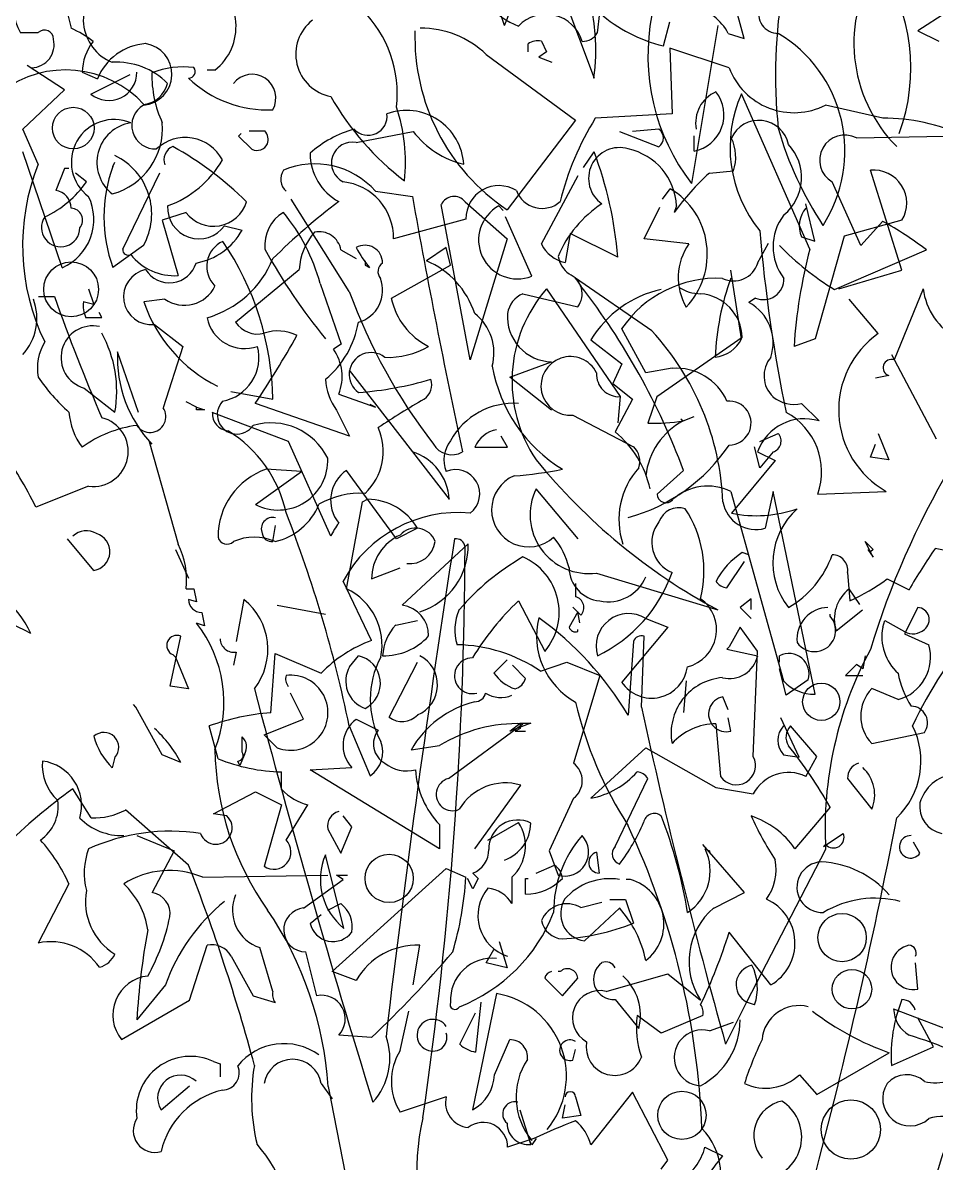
# Model space of a CAD drawing. Header units: millimetres. Extents: x 0 to 25200, y 0 to 17820.
# Drawn here: x 7180.5 to 7470.7, y 3603.2 to 3965.5 of the extents above; entities that cross this region are included whole.
import ezdxf

# ---------------------------------------------------------------- set-up
doc = ezdxf.new("R2010")
doc.units = ezdxf.units.MM
doc.header["$LTSCALE"] = 100
doc.header["$MEASUREMENT"] = 0
doc.layers.add('CO-TREE', color=251, linetype='Continuous')

# ---------------------------------------------------------------- blocks, each defined once
blk = doc.blocks.new('T-132')
at = {"layer": 'CO-TREE'}
for p, q in [((38.48, 1077.36), (30.95, 1099.95)), ((-104.13, 1095.99), (-99.25, 1076.47)), ((54.37, 1094.09), (66.92, 1060.63)), ((114.6, 1073.18), (111.25, 1085.73)), ((68.04, 1075.07), (68.74, 1081.35)), ((179, 1081.55), (169.8, 1075.69)), ((88.95, 1070.89), (91.04, 1078.56)), ((106.23, 1077.36), (97.87, 1027.18)), ((-109.71, 1075.07), (-115.29, 1075.07)), ((109.58, 1074.85), (114.6, 1073.18)), ((169.8, 1075.69), (176.49, 1072.34)), ((46.01, 1069), (46.01, 1071.51)), ((51.86, 1069), (49.35, 1067.33)), ((50.19, 1072.34), (51.86, 1069)), ((109.86, 1063.92), (91.04, 1070.19)), ((91.04, 1070.19), (91.74, 1049.28)), ((32.62, 1068.16), (61.06, 1047.25)), ((49.35, 1067.33), (53.53, 1065.65)), ((-101.35, 1056.95), (-113.2, 1064.62)), ((-95.77, 1062.53), (-90.89, 1060.44)), ((-92.98, 1055.56), (-80.43, 1061.83)), ((-53.53, 1063.14), (-56.04, 1063.14)), ((-114.59, 1044.4), (-101.35, 1056.95)), ((135.51, 1006.26), (113.76, 1055.62)), ((158.66, 1047.89), (140.53, 1052.07)), ((61.06, 1047.25), (39.31, 1018.81)), ((91.74, 1049.28), (67.34, 1047.89)), ((-109.71, 1033.25), (-114.59, 1044.4)), ((-42.66, 1043.9), (-37.64, 1043.9)), ((-8.64, 1040.22), (9.49, 1043.71)), ((75.01, 1043.71), (87.56, 1038.83)), ((87.56, 1044.4), (79.19, 1043.71)), ((-46.01, 1042.23), (-45.17, 1043.07)), ((-41.82, 1038.05), (-46.01, 1042.23)), ((98.71, 1037.43), (98.71, 1042.31)), ((150.29, 1041.62), (184.45, 1042.31)), ((-102.05, 1000.41), (-114.6, 1037.21)), ((63.57, 1032.19), (66.92, 1037.21)), ((-86.01, 1032.55), (-85.31, 1033.95)), ((-101.35, 1031.86), (-104.13, 1024.89)), ((-99.95, 1031.86), (-101.35, 1031.86)), ((-94.37, 1027.67), (-97.86, 1030.46)), ((-82.81, 1006.26), (-71.1, 1030.52)), ((50.19, 1007.94), (61.9, 1029.68)), ((103.59, 1030.46), (111.26, 1031.16)), ((164.78, 999.57), (154.75, 1031.36)), ((88.66, 1022.16), (91.17, 1025.5)), ((151.68, 1007.46), (142.62, 1027.67)), ((-10.87, 992.88), (-29.28, 1022.16)), ((-2.51, 1024.67), (9.2, 1022.99)), ((27.6, 971.13), (18.4, 1020.48)), ((25.93, 1021.32), (39.31, 1009.61)), ((38.07, 1018.61), (36.67, 1020.01)), ((82.81, 1009.61), (87.83, 1019.65)), ((93.13, 1020.01), (92.44, 1017.92)), ((137.05, 1008.85), (134.26, 1020.7)), ((-62.73, 1017.97), (-70.26, 1015.47)), ((-70.26, 1015.47), (-65.24, 997.9)), ((26.22, 1015.82), (3.21, 1009.55)), ((47.13, 997.7), (38.76, 1016.52)), ((164.78, 1015.47), (146.38, 1010.45)), ((158.66, 1015.13), (151.68, 1007.46)), ((-50.46, 1013.73), (-44.88, 1012.34)), ((59.39, 1011.28), (57.72, 1002.08)), ((74.45, 1003.75), (59.39, 1011.28)), ((-76.25, 1007.46), (-86.01, 1000.49)), ((39.31, 1009.61), (27.6, 971.13)), ((97.03, 1007.94), (82.81, 1009.61)), ((118.92, 1001.88), (122.41, 1008.16)), ((132.86, 1010.25), (137.05, 1008.85)), ((146.38, 1010.45), (137.18, 977.82)), ((-13.52, 1006.07), (-8.64, 1003.28)), ((19.94, 1006.76), (13.67, 1002.58)), ((21.34, 1001.19), (19.94, 1006.76)), ((143.32, 993.52), (172.6, 1006.07)), ((-5.85, 1002.58), (-5.85, 1001.19)), ((-5.85, 1001.19), (-4.46, 1000.49)), ((2.52, 990.73), (21.34, 1001.19)), ((-46.98, 983.06), (-26.76, 999.79)), ((85.32, 980.33), (61.06, 997.06)), ((61.06, 997.06), (62.73, 994.55)), ((113.76, 977.82), (110.41, 999.57)), ((144.71, 993.72), (164.78, 999.57)), ((-93.68, 993.72), (-92.01, 988.7)), ((-20.08, 995.39), (-13.38, 976.15)), ((51.86, 993.72), (75.28, 959.42)), ((171.47, 993.72), (162.27, 971.13)), ((-109.58, 991.21), (-104.56, 991.21)), ((-92.01, 988.7), (-95.36, 989.53)), ((-69.43, 990.37), (-76.12, 989.53)), ((44.34, 992.13), (61.76, 987.94)), ((118.23, 990.73), (116.13, 989.34)), ((157.25, 979.5), (148.05, 990.37)), ((-89.5, 984.52), (-90.34, 986.19)), ((-94.52, 984.52), (-89.5, 984.52)), ((-72.77, 982.37), (-63.7, 975.4)), ((83.37, 967.03), (75.71, 980.97)), ((-63.7, 975.4), (-69.98, 955.88)), ((-13.38, 976.15), (-15.89, 974.48)), ((65.95, 977.49), (75.71, 969.82)), ((114.04, 978.18), (86.86, 959.36)), ((137.18, 977.82), (130.49, 975.31)), ((-77.79, 954.4), (-84.48, 973.64)), ((161.44, 972.81), (175.66, 946.04)), ((-10.87, 967.79), (9.2, 941.86)), ((40.16, 965.64), (53.4, 970.52)), ((75.71, 969.82), (72.92, 963.55)), ((91.74, 968.43), (83.37, 967.03)), ((53.4, 955.18), (40.16, 965.64)), ((160.6, 966.11), (156.42, 965.28)), ((-95.07, 962.15), (-85.31, 954.48)), ((-48.51, 961.1), (-35.13, 958.59)), ((-14.22, 960.26), (-2.51, 956.08)), ((72.92, 963.55), (79.19, 958.67)), ((-59.39, 956.08), (-62.73, 957.75)), ((-10.73, 946.82), (-40.7, 957.27)), ((-2.51, 956.08), (-4.18, 956.91)), ((79.19, 958.67), (73.61, 948.21)), ((75.28, 959.42), (74.45, 951.06)), ((86.86, 959.36), (84.07, 951)), ((132.86, 957.27), (138.44, 951.7)), ((-59.39, 956.08), (-56.88, 955.24)), ((-59.39, 955.24), (-59.39, 956.08)), ((-56.88, 955.24), (-59.39, 955.24)), ((-30.11, 945.2), (-54.37, 954.4)), ((-14.91, 955.18), (-10.73, 946.82)), ((60.23, 953.57), (79.46, 943.53)), ((95.22, 951.7), (98.71, 953.09)), ((94.53, 952.39), (95.22, 951.7)), ((39.46, 943.33), (37.37, 946.82)), ((119.61, 945.2), (125.47, 947.71)), ((157.25, 947.71), (160.6, 939.35)), ((-73.61, 944.37), (-74.45, 945.2)), ((-74.45, 945.2), (-65.24, 912.58)), ((-16.73, 915.09), (-30.11, 945.2)), ((29, 943.33), (39.46, 943.33)), ((119.61, 936.84), (117.94, 943.53)), ((154.75, 940.18), (156.42, 944.37)), ((9.2, 941.86), (20.91, 926.8)), ((124.5, 939.15), (110.56, 922.42)), ((118.92, 941.94), (124.5, 939.15)), ((123.8, 941.86), (119.61, 936.84)), ((160.6, 939.35), (154.75, 940.18)), ((-40.7, 925.21), (-26.06, 935.66)), ((-26.06, 935.66), (-37.22, 936.36)), ((4.18, 914.25), (-11.71, 936)), ((95.36, 936), (86.99, 928.47)), ((-93.68, 930.98), (-110.41, 924.29)), ((61.9, 914.25), (48.51, 930.15)), ((110.41, 929.31), (127.14, 869.08)), ((123.8, 929.31), (121.29, 917.6)), ((137.18, 864.9), (123.8, 929.31)), ((138.02, 928.47), (159.76, 929.31)), ((-11.71, 898.36), (-6.69, 925.96)), ((-6.69, 925.96), (-5.02, 926.8)), ((-35.13, 913.42), (-34.29, 918.44)), ((10.87, 917.6), (4.18, 914.25)), ((-92.01, 904.22), (-100.38, 914.25)), ((155.58, 908.4), (153.07, 913.42)), ((153.07, 913.42), (155.58, 910.91)), ((-66.08, 910.91), (-61.9, 901.71)), ((26.91, 912.66), (6, 893.14)), ((116.13, 909.18), (114.04, 909.87)), ((153.91, 910.91), (155.58, 908.4)), ((155.58, 910.91), (154.75, 910.07)), ((175.38, 911.27), (182.35, 909.87)), ((109.16, 898.72), (114.74, 907.08)), ((-3.76, 901.51), (5.3, 904.99)), ((67.75, 903.38), (106.23, 891.67)), ((147.5, 903.6), (148.2, 894.54)), ((-3.76, 881.99), (-12.82, 900.81)), ((61.06, 900.03), (61.06, 895.85)), ((160.05, 901.51), (167.02, 898.02)), ((-62.73, 898.36), (-60.23, 898.36)), ((-59.39, 894.18), (-61.9, 895.01)), ((-60.23, 898.36), (-59.39, 894.18)), ((-44.33, 895.01), (-46.84, 881.63)), ((116.83, 895.23), (113.35, 892.45)), ((116.83, 891.75), (116.83, 895.23)), ((151.4, 893.34), (148.05, 898.36)), ((-33.73, 893.14), (-18.4, 890.36)), ((42.94, 894.54), (51.31, 878.51)), ((62.73, 890), (60.23, 892.51)), ((113.35, 892.45), (116.83, 888.96)), ((143.87, 884.98), (152.24, 891.67)), ((169.81, 892.45), (165.63, 884.08)), ((-57.72, 890.83), (-56.88, 886.65)), ((3.91, 886.87), (10.88, 888.26)), ((61.76, 891.05), (58.98, 886.17)), ((62.46, 887.57), (61.76, 891.05)), ((83.37, 888.96), (90.34, 886.17)), ((141.93, 889.66), (141.93, 890.36)), ((158.66, 886.17), (159.35, 888.26)), ((159.35, 888.26), (165.63, 884.78)), ((-56.88, 886.65), (-59.39, 887.49)), ((61.76, 884.78), (61.76, 885.48)), ((90.34, 886.17), (75.71, 868.75)), ((113.35, 886.17), (109.86, 879.9)), ((118.92, 878.51), (113.35, 886.17)), ((-67.75, 867.41), (-64.41, 883.3)), ((79.46, 881.63), (77.79, 858.21)), ((81.97, 860.72), (82.81, 883.3)), ((165.63, 884.08), (173.29, 880.6)), ((-66.92, 877.45), (-66.08, 876.61)), ((-46.84, 878.29), (-47.68, 874.1)), ((-35.82, 858.99), (-34.43, 877.81)), ((-34.43, 877.81), (-19.79, 871.54)), ((-10.73, 873.63), (-7.94, 877.11)), ((109.86, 879.9), (109.16, 879.2)), ((109.16, 879.2), (118.92, 877.11)), ((117.53, 845.05), (118.92, 878.51)), ((125.89, 875.02), (125.89, 877.11)), ((153.08, 877.11), (152.38, 872.93)), ((-66.08, 876.61), (-61.9, 866.57)), ((1.82, 857.59), (10.88, 875.02)), ((39.31, 875.78), (35.13, 871.59)), ((45.17, 869.92), (40.99, 874.1)), ((49.92, 872.23), (58.28, 875.02)), ((58.28, 875.02), (68.74, 870.84)), ((150.29, 874.32), (146.81, 870.84)), ((152.38, 872.93), (150.29, 874.32)), ((68.74, 870.84), (60.37, 842.96)), ((127.98, 864.56), (125.89, 872.93)), ((146.81, 870.84), (152.38, 870.84)), ((-61.9, 866.57), (-67.75, 867.41)), ((96.19, 869.08), (95.36, 859.05)), ((134.96, 869.44), (127.98, 864.56)), ((163.53, 863.17), (155.17, 866.66)), ((-25.37, 856.9), (-29.55, 865.26)), ((109.58, 859.88), (107.9, 864.07)), ((-78.63, 860.72), (-79.46, 861.56)), ((-70.26, 845.66), (-78.63, 860.72)), ((-37.91, 852.02), (-25.37, 856.9)), ((-8.64, 856.9), (-1.67, 853.41)), ((20.64, 838.08), (44.34, 855.5)), ((46.84, 855.7), (40.15, 853.19)), ((40.15, 853.19), (43.5, 855.7)), ((43.5, 855.7), (46.84, 855.7)), ((43.5, 855.7), (43.5, 854.03)), ((105.68, 855.5), (107.07, 838.77)), ((110.41, 853.19), (109.58, 857.37)), ((132.16, 844.83), (126.31, 857.37)), ((-52.55, 844.35), (-55.34, 854.81)), ((-33.73, 847.84), (-37.91, 852.02)), ((-10.87, 854.86), (-4.18, 838.97)), ((43.5, 854.03), (41.82, 853.19)), ((41.82, 853.19), (45.17, 853.19)), ((137.74, 845.05), (129.38, 854.81)), ((155.17, 849.23), (171.9, 852.71)), ((-44.88, 846.44), (-44.88, 851.32)), ((17.85, 848.53), (8.79, 847.14)), ((-85.32, 844.83), (-86.16, 841.48)), ((-64.41, 843.15), (-70.26, 845.66)), ((-44.19, 845.74), (-45.58, 842.26)), ((65.95, 831.8), (83.37, 847.84)), ((83.37, 847.84), (105.68, 835.29)), ((127.14, 845.66), (132.16, 844.83)), ((134.26, 838.77), (137.74, 845.05)), ((-45.58, 842.26), (-46.28, 843.65)), ((-23.28, 840.86), (-10.03, 841.56)), ((17.85, 815.77), (-23.28, 840.86)), ((-32.34, 834.59), (-32.34, 840.17)), ((73.61, 816.47), (84.07, 838.08)), ((147.5, 838.08), (155.17, 828.32)), ((-92.85, 825.59), (-98.7, 834.79)), ((-53.95, 826.92), (-40.7, 833.89)), ((-40.7, 833.89), (-32.34, 829.71)), ((29, 815.77), (43.64, 835.99)), ((105.68, 835.29), (117.53, 833.2)), ((60.37, 831.8), (52.7, 815.07)), ((-61.9, 810.53), (-81.97, 828.1)), ((-49.76, 826.23), (-53.95, 826.92)), ((-32.34, 829.71), (-37.91, 810.19)), ((-30.94, 818.56), (-23.97, 829.71)), ((-10.03, 822.74), (-12.82, 826.23)), ((141.93, 829.02), (130.77, 815.77)), ((-13.52, 814.38), (-10.03, 822.74)), ((17.85, 823.44), (17.85, 815.77)), ((33.19, 818.56), (42.94, 824.14)), ((-78.34, 819.95), (-66.49, 815.07)), ((-17.7, 822.04), (-13.52, 814.38)), ((139.83, 816.47), (146.11, 820.65)), ((114.74, 801.83), (101.5, 817.17)), ((102.19, 815.77), (103.59, 815.07)), ((140.53, 815.55), (115.43, 767.04)), ((140.53, 817.17), (139.83, 816.47)), ((170.5, 814.38), (168.41, 817.86)), ((-66.49, 815.07), (-73.46, 801.83)), ((-12.55, 790.46), (-18.4, 813.88)), ((52.7, 815.07), (55.49, 807.41)), ((67.75, 814.71), (68.59, 808.02)), ((103.59, 815.07), (103.59, 814.38)), ((-16.3, 776.74), (19.94, 809.5)), ((19.94, 809.5), (26.22, 806.71)), ((28.44, 808.02), (30.11, 806.35)), ((48.51, 808.02), (54.37, 810.53)), ((-99.95, 804.62), (-109.71, 785.8)), ((-57.43, 806.71), (-17.7, 807.41)), ((-25.37, 796.95), (-12.82, 806.01)), ((-12.82, 806.01), (-14.91, 807.41)), ((-14.91, 807.41), (-11.43, 807.41)), ((28.44, 803), (26.77, 806.35)), ((30.11, 806.35), (28.44, 803)), ((40.85, 806.71), (40.85, 798.34)), ((45.17, 801.33), (45.17, 806.35)), ((45.17, 806.35), (46.01, 806.35)), ((78.49, 806.01), (77.1, 806.01)), ((104.98, 796.95), (114.74, 801.83)), ((-17.7, 796.25), (-13.52, 798.34)), ((62.73, 797.15), (69.43, 798.82)), ((71.94, 799.66), (76.95, 799.66)), ((76.95, 799.66), (79.46, 792.13)), ((-23.28, 792.07), (-19.79, 794.86)), ((63.86, 786.49), (75.01, 796.95)), ((36.8, 786.27), (39.31, 777.91)), ((123.11, 772.55), (109.86, 789.28)), ((-61.61, 767.67), (-56.04, 785.1)), ((-35.13, 770.46), (-39.31, 784.4)), ((-21.18, 769.07), (-24.67, 783.01)), ((9.49, 772.55), (11.58, 785.1)), ((32.62, 779.58), (35.13, 783.77)), ((-48.37, 781.62), (-41.4, 769.07)), ((39.31, 777.91), (32.62, 779.58)), ((169.81, 771.16), (169.11, 779.52)), ((-8.64, 773.95), (-16.3, 776.74)), ((56.19, 776.74), (55.49, 776.74)), ((70.83, 770.46), (90.34, 776.04)), ((90.34, 776.04), (100.8, 767.67)), ((-69.28, 772.55), (-78.34, 761.4)), ((51.31, 774.65), (56.89, 769.07)), ((56.89, 769.07), (61.76, 774.65)), ((-41.4, 769.07), (-34.43, 766.98)), ((35.97, 769.77), (28.31, 732.82)), ((-83.22, 755.13), (-61.61, 767.67)), ((30.95, 767.04), (29.28, 751.14)), ((73.61, 767.87), (81.14, 758.67)), ((115.43, 767.04), (108.74, 753.65)), ((117.94, 766.2), (115.43, 767.04)), ((162.14, 764.89), (194.9, 752.34)), ((5.3, 751.64), (8.09, 764.19)), ((24.26, 753.65), (29.28, 763.69)), ((88.25, 757.22), (80.59, 762.8)), ((101.5, 762.8), (88.25, 757.22)), ((174.82, 752.82), (169.8, 762.02)), ((103.59, 757.92), (111.26, 760.7)), ((-3.76, 755.82), (-14.21, 756.52)), ((35.28, 743.97), (40.16, 755.13)), ((60.23, 748.63), (61.06, 751.98)), ((137.74, 737.7), (160.75, 750.95)), ((161.44, 746.96), (174.82, 752.82)), ((-53.95, 748.16), (-51.85, 747.46)), ((-51.85, 747.46), (-51.85, 743.28)), ((132.17, 743.97), (137.74, 737.7)), ((-70.67, 732.82), (-61.61, 740.49)), ((-19.79, 741.19), (-16.3, 736.31)), ((-17.57, 740.27), (-6.69, 685.06)), ((19.94, 737), (5.3, 732.12)), ((61.06, 736.92), (62.73, 731.07)), ((79.19, 738.4), (65.95, 721.67)), ((90.34, 716.79), (79.19, 738.4)), ((46.84, 721.87), (43.5, 732.74)), ((56.88, 730.23), (57.72, 734.41)), ((62.73, 731.07), (56.88, 730.23)), ((47.82, 723.76), (39.46, 720.97)), ((47.13, 721.67), (46.43, 723.06)), ((48.52, 723.76), (47.13, 721.67)), ((102.19, 720.97), (107.77, 718.18)), ((88.25, 714), (90.34, 716.79))]:
    blk.add_line(p, q, dxfattribs=at)
for centre, radius in [((-98.56, 1044.75), 6.62), ((-99.25, 993.52), 8.71), ((139.14, 862.47), 5.92), ((1.82, 806.36), 7.67), ((145.76, 787.54), 7.67), ((148.9, 771.16), 6.27), ((94.87, 731.08), 7.67), ((148.55, 726.55), 9.41)]:
    blk.add_circle(centre, radius, dxfattribs=at)
for centre, radius, start, end in [((0.65, 1093.75), 41.22, 336.5824, 31.0457), ((0.06, 1069.34), 67.42, 352.5811, 39.7973), ((-103.7, 1082.32), 13.67, 91.8203, 212.0347), ((196.03, 1071.75), 46.52, 146.4739, 224.9473), ((107.49, 1063.72), 60.11, 339.9087, 34.1243), ((-80.7, 1079.27), 14.67, 122.8784, 248.1767), ((-64.43, 1076.96), 17.59, 308.2659, 61.5323), ((280.79, 1061.6), 156.24, 169.5618, 186.196), ((51.43, 1099.36), 23.76, 219.8423, 249.0824), ((94.83, 1066.93), 16.74, 28.2422, 124.6169), ((-33.82, 1055.47), 38.21, 353.9393, 44.7787), ((51.65, 1068.91), 12, 16.3669, 136.4922), ((99.6, 1116.25), 46.59, 228.512, 256.7882), ((150.48, 1067.74), 66.44, 168.7478, 217.6334), ((125.44, 1081.06), 6.21, 159.6882, 270.2958), ((-112.5, 1046.49), 32.77, 51.9114, 66.161), ((-14.14, 1068.24), 13.71, 128.015, 259.1259), ((11.89, 1046.65), 29.87, 46.0536, 90.3436), ((-112, 1071.28), 7.37, 271.5256, 13.3373), ((-107.71, 1073), 2.88, 359.6354, 133.9674), ((75.97, 1073.65), 65.97, 178.2315, 236.2388), ((48.93, 1067.74), 4.77, 74.7465, 127.8734), ((63.28, 1077.75), 5.46, 268.7818, 330.708), ((103.05, 1037.45), 43.61, 327.1557, 59.0627), ((-78.17, 1061.74), 17.62, 143.2443, 177.4481), ((-74.21, 1053.63), 18.01, 94.2685, 157.7863), ((-77.02, 1061.87), 9.83, 274.4751, 81.434), ((-84.81, 1042.79), 22.9, 44.9183, 93.3728), ((-101.01, 1029.46), 33.76, 42.4966, 126.9233), ((-87.28, 1062.45), 8.94, 230.4074, 0.5193), ((-63.57, 1036.37), 27.81, 83.0902, 111.1598), ((-36.74, 1061.77), 36.87, 179.1647, 204.6126), ((-61.9, 1062.73), 2.09, 270.0006, 36.8693), ((-41.74, 1054.28), 7.56, 330.8843, 141.7355), ((130.48, 1071.66), 22.02, 200.5816, 297.169), ((-77.22, 1061.09), 8.89, 277.1263, 346.1408), ((-36.85, 1086.73), 36.18, 226.1712, 272.7167), ((60.01, 1098.3), 88.22, 209.5563, 232.8155), ((96.45, 1048.97), 11.76, 281.077, 38.2767), ((109.95, 1046.41), 10.73, 113.4441, 190.7613), ((151.93, 1038.61), 41.79, 155.9888, 219.3448), ((-72.5, 1045.6), 7.48, 120.107, 273.2915), ((-49.22, 1033.87), 56.22, 354.0223, 18.2087), ((-85.59, 1033.9), 13.58, 67.0743, 233.436), ((-4.89, 1048.52), 6.06, 222.7617, 7.272), ((7.29, 1032.09), 18.27, 3.6446, 109.7341), ((143.44, 1000.26), 89.78, 147.9558, 166.3769), ((119.28, 1037.6), 9.6, 11.5712, 155.2649), ((158.9, 986.57), 61.32, 65.3745, 90.2246), ((-78.34, 1033.85), 12.71, 98.8828, 232.0483), ((-91.81, 1044.69), 21.61, 285.1566, 4.575), ((-41.41, 1040.98), 4.77, 344.7465, 37.8734), ((0.05, 1010.83), 34.86, 105.6208, 132.0008), ((32.14, 1060.93), 28.46, 217.2361, 256.5412), ((85.46, 1041.62), 3.49, 306.8699, 53.1301), ((232.21, 1075.04), 110.96, 195.8486, 213.5052), ((-62.93, 1028.48), 13.29, 27.647, 133.4283), ((-9.84, 1033.65), 6.68, 79.5925, 243.5376), ((98.07, 1035.53), 13.89, 341.6488, 25.9793), ((146.57, 1034.58), 7.96, 62.0915, 240.2869), ((-65.24, 1034.7), 4.5, 111.8028, 201.8001), ((-118.79, 945.33), 106.98, 45.2654, 60.9949), ((-40.15, 1041.4), 3.74, 243.4363, 333.4336), ((-5.96, 1036.62), 17.31, 179.6162, 241.5423), ((74.97, 1028.77), 9.78, 73.1712, 235.5468), ((-45.88, 994.26), 120.7, 4.5129, 20.8479), ((73.63, 1019.05), 19.53, 2.7983, 77.6745), ((117.59, 1029.02), 15.28, 309.422, 43.4253), ((-44.43, 1007.4), 70.22, 158.3975, 205.8447), ((-94.21, 1017.49), 20.57, 330.8027, 64.3822), ((-79.96, 1051.24), 33.24, 290.0129, 330.0476), ((-21.79, 1007.69), 25.69, 41.3607, 112.8893), ((-41.31, 1016.52), 47.49, 160.2693, 199.7307), ((-27.46, 1028.5), 5.18, 146.5243, 227.7258), ((154.48, 973.99), 76.02, 132.0275, 144.7054), ((155.79, 1020.9), 10.51, 328.8413, 95.71), ((-121.63, 1046.6), 33.18, 294.9771, 325.2247), ((-14.64, 1009.91), 17.85, 358.8349, 84.1581), ((36.71, 1015.98), 10.49, 58.1256, 180.8262), ((78.61, 1004.67), 24.32, 316.2832, 58.9061), ((-104.81, 1019.37), 5.56, 359.3673, 83.0046), ((-108.65, 1015.69), 16.65, 293.3534, 26.0004), ((2558.76, 1480.27), 2590.24, 190.16811, 191.99703), ((22.42, 1018.61), 4.43, 37.6699, 155.0105), ((50.42, 1027.96), 8.73, 200.6051, 311.3224), ((-99.43, 1015.48), 3.84, 320.5281, 87.3968), ((-58.6, 1019.53), 9.99, 177.2529, 324.5601), ((-53.97, 1024.54), 10.96, 216.8423, 342.8893), ((112.33, 854.26), 209.64, 127.1302, 134.6986), ((42.58, 1009.18), 12.34, 118.6307, 291.599), ((89.76, 989.59), 37.17, 123.1609, 157.2279), ((140.63, 1013.69), 8.49, 138.5944, 203.9133), ((-102.56, 1013.12), 6.1, 146.0586, 359.2333), ((-25.51, 1007.52), 12.19, 120.964, 185.9059), ((-79.57, 978.87), 61.75, 15.5202, 39.295), ((140.18, 1007.11), 16.38, 141.9123, 218.0877), ((101.27, 911.58), 118.38, 52.9492, 61.0031), ((-63.22, 1022.53), 20.98, 280.1463, 330.9291), ((-7.57, 998.82), 19.22, 138.1439, 177.0958), ((-20.36, 1004.86), 6.95, 9.979, 102.6408), ((597.35, 1051.89), 479.39, 184.7591, 191.7336), ((-47.36, 1000.79), 8.78, 114.6882, 225.2958), ((-127.22, 957.03), 92.1, 0.9656, 34.177), ((-5.85, 1001.93), 5.58, 359.4885, 119.9987), ((59.81, 1012.54), 10.66, 205.5615, 258.6885), ((112.45, 997.24), 18.77, 145.2575, 209.9706), ((185.4, 1063.98), 82.07, 223.5259, 239.1545), ((-81.14, 1006.05), 1.69, 172.8756, 299.7443), ((-66.44, 1015.48), 17.62, 218.1708, 273.9042), ((121.85, 1093.43), 181.76, 208.6573, 219.4971), ((23.78, 1023.85), 36.65, 207.7853, 219.5949), ((64.8, 1005.92), 9.51, 191.7812, 232.2296), ((292.33, 964.95), 162.17, 165.2417, 176.3362), ((-68.01, 1004.43), 8.86, 211.5774, 343.2855), ((-65.11, 1015.57), 32.41, 286.2599, 337.7145), ((1.6, 999.13), 3.33, 124.1438, 219.596), ((2.81, 977.24), 27.57, 18.2063, 66.8146), ((111.26, 1004.22), 8.02, 244.2311, 343.0277), ((-73.76, 991.14), 8.83, 101.71, 276.4706), ((-10.73, 993.17), 10.48, 285.4226, 21.4473), ((56.3, 992.09), 6.85, 322.8072, 67.0556), ((106.03, 960.41), 36.64, 87.2748, 145.8553), ((188.77, 968.34), 83.45, 159.8705, 177.5097), ((120.73, 996.8), 6.56, 247.6009, 1.7894), ((-63.27, 999.27), 10.82, 235.3453, 334.1418), ((158.04, 1054.43), 179.78, 200.0218, 217.7514), ((85.52, 964.36), 44.66, 138.9025, 214.0546), ((-111.32, 859.22), 220.48, 20.3809, 37.8672), ((95.97, 959.24), 35.14, 102.6957, 148.7177), ((100.71, 1004.5), 12.37, 236.1989, 270.4026), ((192.81, 996.65), 21.53, 187.8169, 240.9438), ((-127.11, 984.29), 16.99, 317.4568, 20.9746), ((554.08, 1226.75), 699.49, 199.67817, 203.06307), ((-87.41, 988.28), 8.04, 171.0274, 207.8972), ((-32.14, 1004.39), 46.42, 198.6606, 243.7113), ((24.21, 995.25), 22.16, 191.7593, 243.6292), ((47.43, 984.68), 8.06, 112.5877, 171.6623), ((99.69, 977.81), 14.36, 1.5052, 85.5572), ((109.16, 976.44), 14.66, 341.9963, 61.6065), ((19.24, 973.3), 15.9, 344.746, 52.1239), ((53.69, 984.79), 14.27, 175.7257, 268.8217), ((410.15, 801.33), 266.99, 135.9313, 163.06), ((-92.39, 971.85), 10.06, 77.3753, 254.5522), ((-44.09, 986.88), 12.19, 191.4799, 289.5683), ((-40, 987.66), 8.35, 213.4264, 284.4986), ((-37.86, 988.25), 30.37, 309.8671, 350.1697), ((-122.96, 961.11), 38.22, 350.0237, 28.9009), ((-306.73, 1135.18), 320.03, 326.2264, 330.765), ((-33.54, 966.4), 13.89, 64.0207, 108.3512), ((22.04, 922.17), 85.95, 2.528, 42.5865), ((174.41, 955.2), 29.74, 125.215, 240.5098), ((-93.79, 968.43), 16.16, 148.8259, 189.9348), ((-53.74, 971.91), 14.18, 280.5144, 14.2471), ((1.35, 997.82), 25.92, 267.9462, 300.1263), ((104.49, 982.16), 10.23, 275.0611, 334.923), ((-44.61, 971.79), 39.91, 177.3453, 223.4076), ((-27.93, 965.85), 14.81, 337.8012, 35.6184), ((-3.92, 966.46), 6.97, 51.4462, 234.814), ((59.39, 962.85), 9.32, 26.1341, 275.1504), ((130.12, 966.01), 9.17, 139.9157, 226.444), ((161.44, 968.62), 2.65, 71.5651, 251.5651), ((82.13, 977.52), 48.29, 190.0184, 238.4796), ((93.09, 950.93), 17.54, 23.6429, 94.4296), ((-60.22, 999.1), 59.74, 214.0611, 228.3107), ((-0.79, 965.72), 17.62, 182.5519, 216.7557), ((-15.96, 1070.22), 109.76, 274.1908, 286.4189), ((9.83, 963.2), 5.51, 304.6957, 18.4344), ((74.86, 966.53), 7.12, 176.635, 273.365), ((-46.57, 953.76), 6.22, 137.4956, 326.1899), ((177.86, 675.96), 327.28, 120.2523, 123.2666), ((41.47, 934.33), 22.99, 86.3349, 151.1447), ((109.84, 951.02), 6.99, 270.1361, 95.5887), ((130.42, 967.38), 10.4, 230.4419, 283.5689), ((-78.03, 956.34), 22, 184.8485, 216.2636), ((-74.16, 953.09), 5.03, 213.6901, 33.6901), ((-48.93, 953.99), 5.45, 175.6026, 265.6), ((117.87, 935.58), 21.36, 340.5605, 61.762), ((-73.35, 912.54), 38.09, 97.5376, 126.0652), ((-92.19, 941.97), 11.09, 262.2373, 75.9917), ((-35.78, 930.96), 20.14, 26.1819, 106.2062), ((-18.33, 942.06), 18.29, 313.024, 24.3561), ((105.8, 931.76), 22.57, 117.9489, 173.6197), ((85.81, 1012.7), 61.73, 268.3833, 278.7694), ((133.79, 936.61), 15.79, 72.8513, 160.2788), ((-70.46, 914.07), 40.43, 12.2054, 58.5195), ((37.65, 939.67), 9.39, 100.2683, 157.0513), ((53.17, 923.13), 32.36, 12.4102, 50.8048), ((122.77, 945.32), 3.61, 286.5268, 41.5824), ((-252.24, 852.9), 158.79, 26.7199, 34.4385), ((21.75, 947.71), 6.74, 209.7462, 299.7435), ((29.08, 939.34), 9.85, 141.8525, 201.8873), ((62.86, 975.69), 56.67, 285.2804, 326.0303), ((75.28, 938.93), 6.22, 340.3473, 47.7252), ((-33.38, 939.1), 15.7, 242.2161, 2.7263), ((4.31, 925.97), 16.62, 2.8502, 72.8998), ((196.58, 1059.81), 190.87, 219.131, 241.7497), ((-29.8, 914.85), 22.76, 109.0333, 180.2418), ((-5.34, 926.49), 11.44, 123.8075, 219.131), ((22.9, 928.53), 7.72, 307.6284, 112.5087), ((33.27, 1052.27), 118.29, 274.0142, 281.5162), ((99.32, 920.43), 24.49, 137.933, 198.6883), ((46.16, 923.44), 11.77, 113.0467, 312.4237), ((-7.32, 902.41), 26.33, 86.7868, 119.9982), ((65.3, 921.91), 18.7, 153.8751, 277.5382), ((89.8, 928.53), 2.81, 181.2194, 321.9107), ((103.1, 914.19), 16.8, 64.1996, 131.3307), ((-38.88, 932.73), 19.87, 282.9579, 337.7712), ((-5.22, 908.13), 18.67, 30.4742, 89.3886), ((93.83, 917.54), 6.61, 71.5664, 161.5637), ((118.36, 927.8), 10.62, 189.9822, 286.007), ((-35.2, 917.44), 3.61, 75.5409, 204.848), ((-422.98, 769.61), 420.84, 11.6883, 21.3205), ((23.8, 880.92), 41.68, 84.7586, 151.4889), ((65.83, 903.97), 36.04, 345.9735, 33.4041), ((118.53, 960.39), 38.8, 258.1443, 289.4839), ((146.77, 906.65), 23, 131.7106, 218.1302), ((-94.4, 910.67), 6.17, 58.4666, 134.2138), ((1.26, 907.14), 19.66, 141.9114, 156.161), ((10.25, 911.06), 6.62, 20.3452, 138.4155), ((95.62, 913.17), 10.33, 141.2965, 247.9452), ((-92.94, 910.17), 6.02, 278.9098, 72.919), ((-49.69, 915.52), 2.96, 195.0195, 313.0897), ((-41.05, 898.37), 16.39, 66.1625, 113.8375), ((-35.55, 916.34), 2.96, 188.1314, 278.1288), ((11.61, 901.44), 15.37, 114.2201, 179.7322), ((4103.22, 272.35), 4130.82, 171.06042, 173.27399), ((8.31, 914.57), 8.24, 263.6111, 351.5261), ((23, 911.33), 2.96, 8.1314, 98.1288), ((35.62, 899.42), 24.01, 13.432, 39.6981), ((-87.69, 901.29), 25.13, 353.3098, 26.7061), ((4.94, 912.01), 21.98, 287.5684, 1.7067), ((-1251.67, 914.7), 1277.6, 351.69848, 359.86764), ((126.63, 889.87), 23.63, 122.1668, 152.4144), ((310.31, 816.79), 164.71, 144.9989, 150.4498), ((289.28, 797.93), 133.86, 122.4366, 154.8293), ((82.75, 841.49), 77.22, 119.8288, 139.3926), ((36.64, 890.89), 19.2, 319.8122, 66.3716), ((113.22, 919.51), 31.16, 299.745, 340.6439), ((142.7, 904.32), 4.85, 351.423, 90.9488), ((69.75, 905.26), 10.77, 181.4324, 264.6177), ((48.01, 918.88), 46.32, 295.6192, 340.7405), ((71.45, 907.15), 12.91, 257.8409, 337.4511), ((-139.34, 872.19), 29.76, 23.668, 82.5922), ((109.51, 903.25), 4.54, 212.4728, 265.5997), ((120.43, 955.31), 66.82, 294.5608, 306.3703), ((-156.74, 802.83), 92.77, 61.2264, 83.5888), ((-57.72, 895.01), 4.18, 180.0013, 269.9987), ((-57.24, 879.08), 20.51, 322.4234, 50.9963), ((-20.04, 880.6), 19.61, 348.2556, 64.8745), ((60.14, 892.42), 3.55, 316.9103, 74.9805), ((93.73, 885.39), 12.12, 283.7877, 54.3042), ((155.33, 888.74), 12.06, 127.1099, 198.1821), ((4.69, 883.56), 9.67, 358.9689, 82.2337), ((38.18, 885.27), 15.48, 155.2638, 197.5836), ((100, 833.48), 83.56, 133.0598, 149.0851), ((141.51, 882.35), 10.1, 91.5994, 186.0288), ((169.57, 888.58), 3.88, 306.9246, 86.4739), ((72.62, 883.39), 23.97, 166.0815, 241.1772), ((-11.63, 804.58), 104.27, 30.9526, 54.2083), ((77.95, 880.14), 10.36, 58.4152, 196.9733), ((136.99, 885.11), 6.71, 214.6157, 42.7039), ((-91.59, 862.29), 40.89, 338.5523, 38.042), ((15.48, 876.14), 15.78, 137.1488, 176.454), ((61.07, 886.87), 2.2, 198.4363, 288.4336), ((174.34, 883.27), 15.95, 169.51, 227.3599), ((168.28, 889.47), 5.39, 240.5031, 312.1773), ((-65.66, 880.38), 3.19, 66.8014, 246.8014), ((-47.56, 882.53), 4.3, 180.7961, 279.5927), ((11.38, 841.26), 43.45, 110.3874, 135.8353), ((0.22, 896.17), 19.07, 268.5121, 317.8851), ((22.44, 831.34), 49.27, 56.1016, 88.8472), ((81.97, 880.79), 2.65, 71.5664, 161.5637), ((159.9, 876.65), 13.96, 285.0736, 16.4287), ((-9.93, 868.37), 8.97, 297.0638, 77.1862), ((6.77, 867.87), 10.42, 293.2254, 62.5324), ((109.96, 879.05), 9.18, 256.2209, 347.7898), ((128.84, 871.41), 6.42, 342.1739, 117.3533), ((260.65, 822.06), 120.3, 151.6821, 183.1007), ((-2.77, 869.04), 9.19, 150.031, 250.4187), ((24.15, 863.23), 28.35, 151.8288, 208.1712), ((28.25, 870.74), 5.67, 89.4296, 284.8204), ((85.25, 875.1), 11.46, 213.634, 352.6341), ((-29.54, 859), 11.92, 249.4175, 96.76), ((-27.11, 869.79), 3.97, 164.7465, 217.8734), ((46.01, 879.12), 13.23, 214.6952, 251.565), ((40.57, 871.18), 4.77, 285.2552, 344.7448), ((109.15, 852.48), 17.72, 94.4822, 190.5654), ((193.51, 877.46), 30.56, 191.1834, 212.4195), ((2978.34, 1660.93), 3122.07, 194.73994, 197.24723), ((136.81, 878.15), 13.25, 223.1529, 271.6074), ((164.3, 857.94), 12.62, 136.3435, 223.6565), ((36.79, 831.22), 32.21, 103.9874, 150.382), ((28.95, 866.11), 3.64, 270.7862, 346.5334), ((37.33, 872.81), 8.97, 237.34, 293.1327), ((182.95, 891.04), 125.21, 193.2277, 212.8749), ((108.92, 858.57), 5.59, 100.5053, 285.4839), ((-30.34, 785.79), 73.4, 94.2805, 109.909), ((1916.55, 1262.48), 1878.05, 192.35253, 195.71996), ((167.64, 855.81), 5.27, 323.9734, 89.1567), ((-2.57, 848.61), 10.27, 126.2123, 223.3988), ((5.97, 862.89), 6.73, 231.8889, 316.9085), ((42.62, 808.22), 47.32, 87.9205, 121.5666), ((105.86, 836.47), 19.03, 90.546, 137.9095), ((-88.84, 847.99), 4.74, 318.0666, 131.9334), ((-70.94, 857.08), 21.8, 194.796, 225.7169), ((-98.74, 825.4), 38.66, 27.3477, 47.7895), ((3.83, 849.07), 7, 141.7371, 240.8827), ((132.16, 850.26), 6.81, 137.4902, 222.5098), ((133.06, 851.22), 5.14, 135.7862, 211.5334), ((145.89, 843.61), 24.93, 313.7007, 26.8441), ((-47.79, 848.13), 4.32, 326.5243, 47.7258), ((-9.31, 846.5), 9.11, 304.2387, 21.5559), ((15.2, 757.27), 145.63, 29.5147, 38.8047), ((36.23, 848.51), 89.77, 180.75, 215.5554), ((-30.56, 899.72), 59.58, 248.3343, 268.2869), ((-46.28, 845.4), 1.74, 270.0006, 36.8693), ((112.13, 842.2), 6.11, 214.1437, 27.7838), ((-93.75, 842.1), 14.65, 173.9016, 228.5994), ((-110.22, 829.47), 14.31, 343.994, 82.363), ((7.39, 851.67), 11.16, 231.3418, 284.4687), ((37.88, 842.65), 27.75, 183.6897, 223.8092), ((56.28, 837.38), 6.92, 306.2936, 53.7064), ((152.25, 838.37), 4.75, 105.3699, 183.5547), ((144.24, 832.93), 11.87, 337.1249, 46.6525), ((21.97, 833.05), 5.2, 104.8906, 294.4171), ((60.89, 857.64), 26.33, 281.0698, 318.4199), ((80.24, 835.64), 4.54, 32.4728, 85.5997), ((128.81, 827.23), 12.76, 64.7468, 152.1231), ((182.89, 826.69), 12.93, 98.5675, 163.2612), ((11.33, 682.69), 187.73, 125.8846, 134.5881), ((-19.33, 847.27), 18.16, 224.2831, 255.204), ((38.76, 819.73), 16.97, 73.2913, 149.6042), ((-116.45, 829.38), 13.13, 304.5036, 7.5714), ((179.04, 829.14), 8.63, 171.5441, 259.5313), ((-92.2, 847.6), 22.03, 268.3195, 297.6697), ((-53.25, 822.39), 5.18, 199.6545, 47.7257), ((-12.84, 822.89), 4.93, 106.1759, 189.8133), ((86.09, 823.51), 3.47, 51.5209, 169.5912), ((-49.42, 772.2), 147.9, 9.0853, 21.425), ((108.12, 800.09), 27.55, 34.6952, 71.565), ((211.31, 869.11), 103.76, 204.4137, 213.2079), ((-83.05, 838.86), 18.91, 224.8134, 271.5837), ((42.66, 815.72), 9.2, 62.9703, 181.0405), ((34.14, 824.14), 12.7, 289.9551, 358.9695), ((31.35, 816.69), 13.78, 313.5981, 32.7163), ((25.87, 848.18), 61.69, 322.8066, 337.0562), ((-147.31, 717.32), 248.7, 2.2033, 25.1648), ((-1476.5, 1140.97), 1669.66, 344.89864, 349.11212), ((-67.54, 757.27), 64.08, 81.5556, 114.075), ((90.4, 795.95), 36.31, 138.6208, 180.6263), ((57.61, 814.73), 7.62, 253.8842, 43.2566), ((143.04, 819.35), 3.33, 220.9781, 23.0326), ((167.55, 816.39), 3.57, 87.3679, 325.7622), ((-147.21, 783.81), 51.64, 23.7594, 42.2883), ((-73.21, 808.05), 21.87, 159.3386, 194.6359), ((-34.85, 814.73), 5.47, 235.9053, 44.4836), ((25.51, 815.41), 7.95, 291.6162, 1.0036), ((76.17, 814.14), 3.45, 137.7274, 250.3451), ((88.11, 808.78), 15.72, 302.7592, 26.3965), ((-0.08, 806.02), 19.94, 156.7708, 231.3017), ((68.65, 811.43), 3.41, 105.2552, 268.9948), ((108.99, 809.15), 15.82, 323.5099, 11.4325), ((-68, 781.96), 26.91, 66.8673, 122.66), ((-628.04, 589.08), 607.91, 15.05319, 21.36378), ((51.44, 805.93), 5.45, 4.4003, 57.5272), ((139.43, 803.57), 8.02, 92.0593, 272.9198), ((137.7, 781.06), 30.57, 41.0572, 87.3008), ((-99.56, 786.37), 24.97, 8.3195, 46.9725), ((-79.39, 813.13), 105.8, 343.4614, 356.5227), ((44.98, 817.95), 16.62, 270.6564, 315.7408), ((71.89, 787.34), 18.93, 80.5086, 139.0892), ((74.43, 791.89), 14.7, 307.489, 73.9372), ((-75.18, 798.99), 19.52, 169.5714, 238.7197), ((-74.51, 795.21), 6.7, 351.0287, 81.026), ((-35.54, 796.25), 12.44, 156.8975, 252.3497), ((43.58, 794.53), 13.55, 140.0708, 252.3076), ((32.14, 793.12), 10.16, 30.9653, 84.0923), ((-12.49, 752.13), 60.35, 128.9886, 160.2218), ((-19.16, 790.97), 9.28, 349.5036, 52.5714), ((58.36, 789.35), 8.94, 60.7089, 156.161), ((65.1, 795.19), 8.78, 148.8119, 261.8804), ((115.54, 785.79), 15.25, 299.7446, 66.1268), ((156.22, 768.02), 32.04, 75.5106, 120.7496), ((-131.96, 807.19), 65.38, 330.8486, 348.5052), ((-129.94, 733.02), 112.6, 3.6922, 34.2008), ((-24.69, 790), 6.99, 95.5608, 270.164), ((4.88, 814.81), 52.85, 291.3584, 338.6416), ((48.69, 773.34), 35.36, 11.2283, 41.9018), ((119.37, 779.96), 22.27, 130.2558, 213.484), ((139.84, 749.3), 218.52, 169.2698, 176.8242), ((-16, 793.77), 7.47, 193.1288, 323.0939), ((57.39, 794.44), 7.35, 191.58, 266.0482), ((52.28, 861.14), 74.17, 273.5563, 291.5014), ((-51.75, 839.66), 169.29, 334.311, 342.6862), ((-105.69, 767.36), 18.87, 34.7993, 102.3053), ((-54.53, 778.25), 7.02, 28.6867, 102.4254), ((10.55, 763.07), 22.05, 87.3187, 150.4545), ((-249.19, 1014.49), 356.57, 313.4954, 319.5195), ((168.41, 778.13), 7.11, 101.3099, 281.3099), ((166.9, 782.66), 2.44, 334.6549, 87.2726), ((-92.17, 785.37), 7.51, 285.2565, 335.9461), ((34.55, 767.75), 13.24, 83.8399, 183.3657), ((73.23, 774.34), 6.48, 125.9678, 273.3399), ((70.68, 776.66), 3.19, 23.1999, 113.1972), ((53.75, 774.3), 2.46, 98.1306, 171.8694), ((58.48, 774.36), 3.3, 5.0042, 133.8837), ((64.69, 762.85), 16.97, 345.7362, 47.6623), ((118.36, 772.59), 6.28, 101.5243, 242.2155), ((102.79, 771.49), 16.05, 340.7443, 26.8838), ((-73.52, 762.95), 12.46, 96.1728, 218.8683), ((-31.29, 769.42), 3.97, 164.7465, 217.8734), ((-19.63, 761.72), 7.51, 316.1576, 101.9516), ((31.56, 743.55), 26.59, 320.2644, 80.4421), ((68.78, 762.02), 8.69, 76.3953, 240.8634), ((22.73, 766.28), 1.56, 153.4349, 333.4349), ((97.66, 763.84), 3.97, 344.7465, 37.8734), ((132.08, 754.14), 11.8, 75.8914, 175.1839), ((208.82, 750.1), 47.49, 158.0252, 183.7943), ((172.11, 765.1), 9.97, 181.202, 239.3109), ((164.72, 763.51), 4.36, 13.4666, 89.2138), ((15.73, 756.53), 5.05, 33.4637, 303.9164), ((111.08, 759.31), 30.69, 173.4803, 198.5378), ((89.65, 761.4), 23.7, 298.0732, 359.9993), ((190.64, 835.1), 89.3, 232.5631, 250.4456), ((101.26, 749.35), 8.87, 74.8175, 267.0019), ((-31.57, 735.06), 18.8, 53.898, 141.4941), ((-18.68, 749.19), 20.73, 317.727, 19.6531), ((15.59, 755.82), 4.57, 310.3657, 17.7435), ((31.37, 761.6), 10.66, 228.1806, 258.6893), ((40.21, 749.56), 5.57, 352.6893, 90.5778), ((59.26, 751.76), 3.27, 56.5242, 287.2156), ((73.51, 752.85), 9.09, 169.9754, 338.7401), ((217.76, 708.06), 108.22, 154.2205, 162.1766), ((133.21, 641.85), 119.55, 59.3229, 73.5725), ((20.99, 741.88), 18.47, 148.1101, 211.8899), ((-61.34, 732.62), 17.2, 64.5608, 188.6533), ((-51.27, 744.56), 5.46, 271.22, 23.8376), ((19.99, 736.43), 61.88, 170.2034, 193.6149), ((-28.85, 739.7), 9.18, 9.3325, 170.6675), ((63.91, 736.9), 21.75, 146.6785, 219.5096), ((175.38, 754.28), 12.88, 254.2987, 324.2814), ((-64.49, 736.6), 7.25, 46.7904, 211.3973), ((22.21, 744.38), 13.07, 297.7848, 358.2044), ((121.41, 755.38), 15.68, 244.8543, 313.3262), ((166.32, 735.61), 8.39, 48.3678, 138.3651), ((167.37, 736.44), 8.72, 147.0241, 312.7741), ((-45.23, 713.65), 26.12, 103.1101, 166.8899), ((27.64, 735.13), 7.92, 166.3532, 264.7222), ((59.39, 736.92), 1.67, 0, 180), ((128.94, 724.65), 11.21, 102.1074, 219.7057), ((119.43, 724.19), 13.48, 285.8325, 57.9073), ((41.72, 731.54), 3.83, 75.7748, 231.0951), ((-72.61, 726.2), 6.9, 146.2372, 286.2705), ((88.1, 712.84), 77.53, 167.0334, 202.9928), ((31.64, 721.02), 7.82, 359.6357, 127.2342), ((45.99, 728.49), 6.68, 179.4222, 277.3107), ((128.34, 551.05), 190.55, 110.6727, 114.9946), ((51.71, 718), 14.7, 14.4676, 50.4748), ((329.94, 668.6), 160.27, 157.0591, 177.7022), ((177.82, 715.28), 15.43, 33.3318, 107.0705), ((86.49, 712.37), 20.67, 326.4755, 44.5796), ((-75.63, 690.72), 47.21, 358.2104, 41.2833), ((85.16, 725.42), 17.6, 254.9265, 345.3563), ((161.8, 673.03), 70.42, 140.1132, 154.9444)]:
    blk.add_arc(centre, radius, start, end, dxfattribs=at)

msp = doc.modelspace()

# ---------------------------------------------------------------- block references
at = {"layer": 'CO-TREE'}
msp.add_blockref('T-132', (7295.06, 2887.33), dxfattribs=at)

doc.saveas('drawing.dxf')
